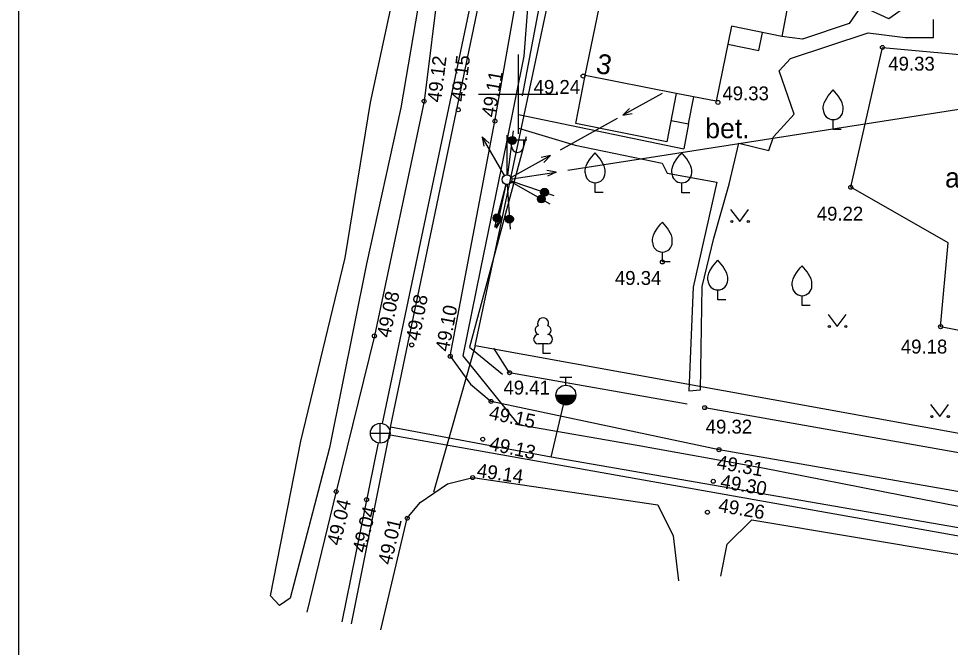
# Model space of a CAD drawing. Extents: x 640975 to 641069, y 6456235 to 6456369.
# Drawn here: x 640974.81 to 641021.78, y 6456272.11 to 6456303.8 of the extents above; entities that cross this region are included whole.
import ezdxf

# ---------------------------------------------------------------- set-up
doc = ezdxf.new("R2010")
doc.units = 0
for name, color, linetype in [('AED', 7, 'Continuous'), ('HALJASTUS', 7, 'Continuous'), ('HOONE', 7, 'Continuous'), ('KKAEV', 7, 'Continuous'), ('KORGUS', 7, 'Continuous'), ('KTRASS', 7, 'Continuous'), ('MPOHULIIN', 7, 'Continuous'), ('PIIR', 7, 'Continuous'), ('POST', 7, 'Continuous'), ('PUU', 7, 'Continuous'), ('SIOHULIIN', 7, 'Continuous'), ('SITRASS', 7, 'Continuous'), ('TEE', 7, 'Continuous'), ('VEEKOGU', 7, 'Continuous'), ('VKAEV', 7, 'Continuous'), ('VORK', 7, 'Continuous'), ('VORMISTUS', 7, 'Continuous'), ('VTRASS', 7, 'Continuous')]:
    doc.layers.add(name, color=color, linetype=linetype)

msp = doc.modelspace()

# ---------------------------------------------------------------- linework, layer by layer
at = {"layer": 'AED'}
msp.add_line((641027.364, 6456280.994), (641009.396, 6456284.195), dxfattribs=at)
msp.add_lwpolyline([(641008.506, 6456284.364), (640999.559, 6456285.957), (640998.759, 6456287.188)], dxfattribs=at)
at = {"layer": 'HALJASTUS'}
for p, q in [((641010.704, 6456294.183), (641011.167, 6456293.576)), ((641011.167, 6456293.576), (641011.613, 6456294.183)), ((641015.619, 6456288.89), (641016.082, 6456288.283)), ((641016.082, 6456288.283), (641016.528, 6456288.89)), ((641020.786, 6456284.353), (641021.249, 6456283.746)), ((641021.249, 6456283.746), (641021.695, 6456284.353))]:
    msp.add_line(p, q, dxfattribs=at)
for points in [[(641005.399, 6456310.637), (641002.228, 6456310.659), (641000.196, 6456299.904)], [(641000.391, 6456297.842), (640997.537, 6456287.245), (640999.205, 6456285.885)]]:
    msp.add_lwpolyline(points, dxfattribs=at)
msp.add_lwpolyline([(641018.358, 6456302.351), (641023.74, 6456301.858), (641023.597, 6456300.618), (641029.178, 6456299.797), (641027.437, 6456291.178), (641025.918, 6456287.364), (641021.289, 6456288.274), (641021.67, 6456292.506), (641016.763, 6456295.302)], close=True, dxfattribs=at)
for centre in [(641010.766, 6456293.576), (641011.595, 6456293.576), (641015.681, 6456288.283), (641016.51, 6456288.283), (641020.848, 6456283.746), (641021.677, 6456283.746)]:
    msp.add_circle(centre, 0.055, dxfattribs=at)
at = {"layer": 'HOONE'}
msp.add_line((641007.965, 6456300.037), (641003.378, 6456300.929), dxfattribs=at)
msp.add_lwpolyline([(641002.905, 6456298.51), (641003.378, 6456300.929), (641005.364, 6456310.614), (641011.955, 6456309.333), (641011.295, 6456306.06), (641013.797, 6456305.575), (641013.279, 6456302.909), (641010.75, 6456303.424), (641009.98, 6456299.645), (641007.965, 6456300.037), (641007.489, 6456297.593)], close=True, dxfattribs=at)
for points in [[(641010.567, 6456302.523), (641012.134, 6456302.203), (641012.318, 6456303.105)], [(641007.699, 6456298.672), (641008.583, 6456298.501), (641008.848, 6456299.865)]]:
    msp.add_lwpolyline(points, dxfattribs=at)
at = {"layer": 'KKAEV'}
for p, q in [((640993.043, 6456282.407), (640993.043, 6456283.407)), ((640992.543, 6456282.907), (640993.543, 6456282.907))]:
    msp.add_line(p, q, dxfattribs=at)
msp.add_circle((640993.043, 6456282.907), 0.5, dxfattribs=at)
at = {"layer": 'KORGUS'}
for centre in [(641018.358, 6456302.351), (641003.269, 6456300.907), (640995.252, 6456299.64), (641010.066, 6456299.579), (640996.977, 6456299.209), (640998.823, 6456298.638), (641016.763, 6456295.302), (641007.264, 6456291.538), (641021.289, 6456288.274), (640992.744, 6456287.809), (640994.626, 6456287.357), (640996.572, 6456286.784), (640999.559, 6456285.957), (640998.631, 6456284.51), (641009.396, 6456284.195), (640998.21, 6456282.606), (641010.118, 6456282.077), (640997.701, 6456280.671), (641009.827, 6456280.485), (640990.819, 6456279.965), (640992.351, 6456279.555), (641009.534, 6456278.925), (640994.4, 6456278.623)]:
    msp.add_circle(centre, 0.1, dxfattribs=at)
at = {"layer": 'KTRASS'}
for points in [[(640999.268, 6456312.555), (640993.146, 6456283.396)], [(640993.535, 6456282.82), (641026.169, 6456277.037)], [(640992.943, 6456282.417), (640991.102, 6456273.402)]]:
    msp.add_lwpolyline(points, dxfattribs=at)
at = {"layer": 'MPOHULIIN'}
for p, q in [((641002.495, 6456296.165), (641040.339, 6456302.076)), ((641007.463, 6456300.145), (641007.463, 6456300.145)), ((641007.245, 6456300.024), (641005.278, 6456298.932)), ((641005.278, 6456298.932), (641005.6, 6456299.281)), ((641004.981, 6456298.767), (641002.119, 6456297.179)), ((641005.278, 6456298.932), (641005.745, 6456299.019)), ((640998.172, 6456297.846), (640998.269, 6456297.38)), ((640998.172, 6456297.846), (640998.528, 6456297.53)), ((640999.306, 6456295.902), (640998.172, 6456297.846)), ((640999.651, 6456295.808), (641001.618, 6456296.9)), ((641001.618, 6456296.9), (641001.151, 6456296.812)), ((641001.618, 6456296.9), (641001.295, 6456296.551)), ((640999.679, 6456295.725), (641001.902, 6456296.072)), ((641001.902, 6456296.072), (641001.433, 6456296.151)), ((641001.902, 6456296.072), (641001.479, 6456295.856)), ((640999.379, 6456295.442), (640998.898, 6456293.244)), ((640999.432, 6456295.687), (640999.432, 6456295.687)), ((640999.432, 6456295.687), (640999.432, 6456295.687)), ((640999.432, 6456295.687), (640999.432, 6456295.687)), ((640999.432, 6456295.687), (640999.432, 6456295.687)), ((640998.898, 6456293.244), (640998.85, 6456293.717)), ((640998.898, 6456293.244), (640999.141, 6456293.653))]:
    msp.add_line(p, q, dxfattribs=at)
at = {"layer": 'PIIR'}
for p, q in [((640997.82, 6456287.31), (641003.87, 6456315.74)), ((640997.82, 6456287.31), (640995.73, 6456279.94)), ((641027.66, 6456281.91), (640997.82, 6456287.31))]:
    msp.add_line(p, q, dxfattribs=at)
at = {"layer": 'POST'}
for p, q in [((640999.432, 6456295.937), (640999.432, 6456297.937)), ((640999.432, 6456297.687), (641000.432, 6456297.687)), ((640999.659, 6456297.366), (640999.659, 6456297.687)), ((641000.272, 6456297.366), (641000.272, 6456297.687)), ((640999.432, 6456295.687), (640999.432, 6456295.687))]:
    msp.add_line(p, q, dxfattribs=at)
msp.add_circle((640999.432, 6456295.687), 0.25, dxfattribs=at)
msp.add_arc((640999.965, 6456297.366), 0.306, 180, 0, dxfattribs=at)
at = {"layer": 'PUU'}
for p, q in [((641015.875, 6456298.215), (641015.875, 6456298.715)), ((641016.275, 6456298.215), (641015.875, 6456298.215)), ((641003.874, 6456295.032), (641003.874, 6456295.532)), ((641008.24, 6456295.029), (641008.24, 6456295.529)), ((641004.274, 6456295.032), (641003.874, 6456295.032)), ((641008.64, 6456295.029), (641008.24, 6456295.029)), ((641007.264, 6456291.538), (641007.264, 6456292.038)), ((641007.664, 6456291.538), (641007.264, 6456291.538)), ((641010.058, 6456289.627), (641010.058, 6456290.127)), ((641014.305, 6456289.339), (641014.305, 6456289.839)), ((641010.458, 6456289.627), (641010.058, 6456289.627)), ((641014.705, 6456289.339), (641014.305, 6456289.339)), ((641001.49, 6456287.405), (641001.01, 6456287.405)), ((641001.25, 6456286.93), (641001.25, 6456287.405)), ((641001.63, 6456286.93), (641001.25, 6456286.93))]:
    msp.add_line(p, q, dxfattribs=at)
for points in [[(641015.375, 6456299.215), (641015.375, 6456299.365), (641015.385, 6456299.43), (641015.42, 6456299.56), (641015.48, 6456299.68), (641015.625, 6456299.915), (641015.785, 6456300.12), (641015.875, 6456300.215)], [(641016.375, 6456299.215), (641016.375, 6456299.365), (641016.365, 6456299.43), (641016.33, 6456299.56), (641016.27, 6456299.68), (641016.125, 6456299.915), (641015.965, 6456300.12), (641015.875, 6456300.215)], [(641003.374, 6456296.032), (641003.374, 6456296.182), (641003.384, 6456296.247), (641003.419, 6456296.377), (641003.479, 6456296.497), (641003.624, 6456296.732), (641003.784, 6456296.937), (641003.874, 6456297.032)], [(641004.374, 6456296.032), (641004.374, 6456296.182), (641004.364, 6456296.247), (641004.329, 6456296.377), (641004.269, 6456296.497), (641004.124, 6456296.732), (641003.964, 6456296.937), (641003.874, 6456297.032)], [(641007.74, 6456296.029), (641007.74, 6456296.179), (641007.75, 6456296.244), (641007.785, 6456296.374), (641007.845, 6456296.494), (641007.99, 6456296.729), (641008.15, 6456296.934), (641008.24, 6456297.029)], [(641008.74, 6456296.029), (641008.74, 6456296.179), (641008.73, 6456296.244), (641008.695, 6456296.374), (641008.635, 6456296.494), (641008.49, 6456296.729), (641008.33, 6456296.934), (641008.24, 6456297.029)], [(641006.764, 6456292.538), (641006.764, 6456292.688), (641006.774, 6456292.753), (641006.809, 6456292.883), (641006.869, 6456293.003), (641007.014, 6456293.238), (641007.174, 6456293.443), (641007.264, 6456293.538)], [(641007.764, 6456292.538), (641007.764, 6456292.688), (641007.754, 6456292.753), (641007.719, 6456292.883), (641007.659, 6456293.003), (641007.514, 6456293.238), (641007.354, 6456293.443), (641007.264, 6456293.538)], [(641009.558, 6456290.627), (641009.558, 6456290.777), (641009.568, 6456290.842), (641009.603, 6456290.972), (641009.663, 6456291.092), (641009.808, 6456291.327), (641009.968, 6456291.532), (641010.058, 6456291.627)], [(641010.558, 6456290.627), (641010.558, 6456290.777), (641010.548, 6456290.842), (641010.513, 6456290.972), (641010.453, 6456291.092), (641010.308, 6456291.327), (641010.148, 6456291.532), (641010.058, 6456291.627)], [(641013.805, 6456290.339), (641013.805, 6456290.489), (641013.815, 6456290.554), (641013.85, 6456290.684), (641013.91, 6456290.804), (641014.055, 6456291.039), (641014.215, 6456291.244), (641014.305, 6456291.339)], [(641014.805, 6456290.339), (641014.805, 6456290.489), (641014.795, 6456290.554), (641014.76, 6456290.684), (641014.7, 6456290.804), (641014.555, 6456291.039), (641014.395, 6456291.244), (641014.305, 6456291.339)]]:
    msp.add_lwpolyline(points, dxfattribs=at)
for centre, radius, start, end in [((641015.875, 6456299.215), 0.5, 180, 0), ((641003.874, 6456296.032), 0.5, 180, 0), ((641008.24, 6456296.029), 0.5, 180, 0), ((641007.264, 6456292.538), 0.5, 180, 0), ((641010.058, 6456290.627), 0.5, 180, 0), ((641014.305, 6456290.339), 0.5, 180, 0), ((641001.25, 6456288.45), 0.277, 332.5799, 207.4201), ((641001.013, 6456287.642), 0.238, 90.0016, 269.3953), ((641001.08, 6456288.102), 0.233, 109.0217, 253.1415), ((641001.421, 6456288.102), 0.233, 286.8508, 70.9859), ((641001.488, 6456287.642), 0.238, 270.6047, 89.9984)]:
    msp.add_arc(centre, radius, start, end, dxfattribs=at)
at = {"layer": 'SIOHULIIN'}
for p, q in [((640999.465, 6456295.934), (640999.759, 6456298.156)), ((640999.369, 6456295.445), (640998.799, 6456293.277)), ((640999.428, 6456295.696), (640999.428, 6456295.696)), ((640999.432, 6456295.687), (640999.432, 6456295.687)), ((640999.432, 6456295.687), (640999.432, 6456295.687)), ((640999.432, 6456295.687), (640999.432, 6456295.687)), ((640999.432, 6456295.687), (640999.432, 6456295.687)), ((640999.447, 6456295.437), (640999.584, 6456293.2)), ((640999.645, 6456295.572), (641001.595, 6456294.467)), ((640999.669, 6456295.607), (641001.794, 6456294.894))]:
    msp.add_line(p, q, dxfattribs=at)
for centre, radius in [((640999.694, 6456297.664), 0.199), ((640999.694, 6456297.664), 0.19), ((640999.694, 6456297.664), 0.18), ((640999.694, 6456297.664), 0.171), ((640999.694, 6456297.664), 0.162), ((640999.694, 6456297.664), 0.152), ((640999.694, 6456297.664), 0.143), ((640999.694, 6456297.664), 0.133), ((640999.694, 6456297.664), 0.124), ((640999.694, 6456297.664), 0.114), ((640999.694, 6456297.664), 0.105), ((640999.694, 6456297.664), 0.0953), ((640999.694, 6456297.664), 0.0858), ((640999.694, 6456297.664), 0.0763), ((640999.694, 6456297.664), 0.0669), ((640999.694, 6456297.664), 0.0574), ((640999.694, 6456297.664), 0.0479), ((640999.694, 6456297.664), 0.0385), ((640999.694, 6456297.664), 0.029), ((640999.694, 6456297.664), 0.0195), ((640999.694, 6456297.664), 0.0101), ((640999.694, 6456297.664), 0.00061), ((641001.323, 6456295.052), 0.199), ((641001.323, 6456295.052), 0.19), ((641001.323, 6456295.052), 0.18), ((641001.323, 6456295.052), 0.171), ((641001.323, 6456295.052), 0.162), ((641001.323, 6456295.052), 0.152), ((641001.323, 6456295.052), 0.143), ((641001.323, 6456295.052), 0.133), ((641001.323, 6456295.052), 0.124), ((641001.323, 6456295.052), 0.114), ((641001.323, 6456295.052), 0.105), ((641001.323, 6456295.052), 0.0953), ((641001.323, 6456295.052), 0.0858), ((641001.323, 6456295.052), 0.0763), ((641001.323, 6456295.052), 0.0669), ((641001.323, 6456295.052), 0.0574), ((641001.323, 6456295.052), 0.0479), ((641001.323, 6456295.052), 0.0385), ((641001.323, 6456295.052), 0.029), ((641001.323, 6456295.052), 0.0195), ((641001.323, 6456295.052), 0.0101), ((641001.323, 6456295.052), 0.00061), ((641001.163, 6456294.712), 0.199), ((641001.163, 6456294.712), 0.19), ((641001.163, 6456294.712), 0.18), ((641001.163, 6456294.712), 0.171), ((641001.163, 6456294.712), 0.162), ((641001.163, 6456294.712), 0.152), ((641001.163, 6456294.712), 0.143), ((641001.163, 6456294.712), 0.133), ((641001.163, 6456294.712), 0.124), ((641001.163, 6456294.712), 0.114), ((641001.163, 6456294.712), 0.105), ((641001.163, 6456294.712), 0.0953), ((641001.163, 6456294.712), 0.0858), ((641001.163, 6456294.712), 0.0763), ((641001.163, 6456294.712), 0.0669), ((641001.163, 6456294.712), 0.0574), ((641001.163, 6456294.712), 0.0479), ((641001.163, 6456294.712), 0.0385), ((641001.163, 6456294.712), 0.029), ((641001.163, 6456294.712), 0.0195), ((641001.163, 6456294.712), 0.0101), ((641001.163, 6456294.712), 0.00061), ((640998.926, 6456293.757), 0.199), ((640998.926, 6456293.757), 0.19), ((640998.926, 6456293.757), 0.18), ((640998.926, 6456293.757), 0.171), ((640998.926, 6456293.757), 0.162), ((640998.926, 6456293.757), 0.152), ((640998.926, 6456293.757), 0.143), ((640998.926, 6456293.757), 0.133), ((640998.926, 6456293.757), 0.124), ((640998.926, 6456293.757), 0.114), ((640998.926, 6456293.757), 0.105), ((640998.926, 6456293.757), 0.0953), ((640998.926, 6456293.757), 0.0858), ((640998.926, 6456293.757), 0.0763), ((640998.926, 6456293.757), 0.0669), ((640998.926, 6456293.757), 0.0574), ((640998.926, 6456293.757), 0.0479), ((640998.926, 6456293.757), 0.0385), ((640998.926, 6456293.757), 0.029), ((640998.926, 6456293.757), 0.0195), ((640998.926, 6456293.757), 0.0101), ((640998.926, 6456293.757), 0.00061), ((640999.554, 6456293.696), 0.199), ((640999.554, 6456293.696), 0.19), ((640999.554, 6456293.696), 0.18), ((640999.554, 6456293.696), 0.171), ((640999.554, 6456293.696), 0.162), ((640999.554, 6456293.696), 0.152), ((640999.554, 6456293.696), 0.143), ((640999.554, 6456293.696), 0.133), ((640999.554, 6456293.696), 0.124), ((640999.554, 6456293.696), 0.114), ((640999.554, 6456293.696), 0.105), ((640999.554, 6456293.696), 0.0953), ((640999.554, 6456293.696), 0.0858), ((640999.554, 6456293.696), 0.0763), ((640999.554, 6456293.696), 0.0669), ((640999.554, 6456293.696), 0.0574), ((640999.554, 6456293.696), 0.0479), ((640999.554, 6456293.696), 0.0385), ((640999.554, 6456293.696), 0.029), ((640999.554, 6456293.696), 0.0195), ((640999.554, 6456293.696), 0.0101), ((640999.554, 6456293.696), 0.00061)]:
    msp.add_circle(centre, radius, dxfattribs=at)
at = {"layer": 'SITRASS'}
msp.add_lwpolyline([(640995.627, 6456323.817), (640998.473, 6456318.47), (640999.378, 6456316.736), (641000.316, 6456312.953), (641000.563, 6456308.81), (641000.67, 6456307.007), (641000.286, 6456301.904), (640999.385, 6456297.486), (640998.101, 6456291.185), (640997.209, 6456286.811), (640998.885, 6456284.718), (640999.987, 6456283.341), (641005.995, 6456282.305), (641012.322, 6456281.156), (641019.336, 6456279.791), (641026.35, 6456278.426), (641031.951, 6456277.336)], dxfattribs=at)
at = {"layer": 'TEE'}
for p, q in [((641000.016, 6456298.977), (641008.341, 6456297.238)), ((641000.016, 6456298.277), (641002.866, 6456297.422)), ((641008.583, 6456298.501), (641008.341, 6456297.238))]:
    msp.add_line(p, q, dxfattribs=at)
for points in [[(640996.572, 6456286.784), (640998.823, 6456298.638), (641000.108, 6456305.988), (640999.96, 6456311.87), (640998.61, 6456316.15), (640995.049, 6456323.64)], [(640991.63, 6456321.142), (640994.958, 6456314.831), (640995.783, 6456310.514), (640996.01, 6456305.741), (640995.252, 6456299.64), (640992.744, 6456287.809), (640990.819, 6456279.965), (640989.339, 6456273.882)], [(641019.637, 6456304.473), (641018.681, 6456303.79), (641017.284, 6456304.432), (641016.673, 6456303.55), (641014.335, 6456302.775), (641013.279, 6456302.909)], [(641019.498, 6456302.845), (641020.933, 6456302.845), (641020.933, 6456303.764)], [(641008.605, 6456285.051), (641009.188, 6456285.097), (641009.267, 6456290.297), (641009.86, 6456292.745), (641010.636, 6456295.454), (641011.115, 6456297.525), (641012.631, 6456297.156), (641012.859, 6456297.846), (641013.911, 6456298.983), (641013.143, 6456301.164), (641013.719, 6456301.791), (641017.633, 6456303.089), (641019.498, 6456302.845)], [(641002.866, 6456297.422), (641007.259, 6456296.525), (641007.506, 6456296.01), (641010.009, 6456295.562), (641008.811, 6456290.267), (641008.605, 6456285.051)], [(640996.572, 6456286.784), (640997.584, 6456285.384), (640998.631, 6456284.51)], [(641034.997, 6456278.463), (641022.529, 6456279.901), (641010.118, 6456282.077), (640998.631, 6456284.51)], [(640993.07, 6456273), (640994.4, 6456278.623), (640995.055, 6456279.423), (640996.426, 6456280.358), (640997.701, 6456280.671), (641007.037, 6456279.293), (641007.815, 6456277.735), (641008.075, 6456275.46)], [(641010.212, 6456275.704), (641010.526, 6456277.312), (641011.778, 6456278.549), (641021.929, 6456276.85), (641034.307, 6456274.701)]]:
    msp.add_lwpolyline(points, dxfattribs=at)
at = {"layer": 'VEEKOGU'}
msp.add_lwpolyline([(640994.027, 6456306.45), (640994.66, 6456306.892), (640995.183, 6456305.825), (640994.087, 6456299.311), (640992.353, 6456291.446), (640990.482, 6456282.164), (640988.502, 6456274.593), (640987.971, 6456274.23), (640987.515, 6456274.717), (640989.036, 6456282.504), (640991.266, 6456291.745), (640992.546, 6456299.574)], close=True, dxfattribs=at)
at = {"layer": 'VKAEV'}
for p, q in [((641002.099, 6456285.727), (641002.699, 6456285.727)), ((641002.399, 6456285.327), (641002.399, 6456285.727)), ((641001.899, 6456284.827), (641002.899, 6456284.827))]:
    msp.add_line(p, q, dxfattribs=at)
msp.add_circle((641002.399, 6456284.827), 0.5, dxfattribs=at)
for radius in [0.475, 0.45, 0.425, 0.4, 0.375, 0.35, 0.325, 0.3, 0.275, 0.25, 0.225, 0.2, 0.175, 0.15, 0.125, 0.1, 0.075, 0.05]:
    msp.add_arc((641002.399, 6456284.827), radius, 180, 0, dxfattribs=at)
at = {"layer": 'VORK'}
for p, q in [((641000, 6456302), (641000, 6456298)), ((640998, 6456300), (641002, 6456300))]:
    msp.add_line(p, q, dxfattribs=at)
at = {"layer": 'VORMISTUS'}
msp.add_line((640974.813, 6456369.177), (640974.813, 6456235.483), dxfattribs=at)
at = {"layer": 'VTRASS'}
for p, q in [((640993.55, 6456283.206), (640999.859, 6456313.387)), ((641001.66, 6456281.7), (641002.284, 6456284.34)), ((640993.55, 6456283.206), (640991.575, 6456273.298)), ((641001.66, 6456281.7), (640993.55, 6456283.206)), ((641027.195, 6456277.271), (641001.66, 6456281.7))]:
    msp.add_line(p, q, dxfattribs=at)

# ---------------------------------------------------------------- texts
at = {"layer": 'HALJASTUS'}
msp.add_text('aiamaa', height=1, dxfattribs=at).set_placement((641021.513, 6456295.29))
at = {"layer": 'HOONE'}
msp.add_text('3', height=1, rotation=348.9935, dxfattribs=at).set_placement((641003.869, 6456301.083))
at = {"layer": 'KORGUS'}
for s, rotation, p in [('49.12', 82.919, (640996.102, 6456299.558)), ('49.15', 82.919, (640997.289, 6456299.594)), ('49.11', 80.0812, (640998.823, 6456298.796)), ('49.08', 78.0301, (640993.537, 6456287.685)), ('49.08', 79.248, (640995.012, 6456287.526)), ('49.10', 79.248, (640996.5, 6456286.988)), ('49.15', 348.0397, (640998.486, 6456283.628)), ('49.13', 348.0397, (640998.492, 6456282.068)), ('49.14', 351.6034, (640997.879, 6456280.706)), ('49.31', 350.0573, (641009.973, 6456281.127)), ('49.30', 350.0573, (641010.151, 6456280.158)), ('49.04', 76.3257, (640991.017, 6456277.208)), ('49.26', 350.4989, (641010.05, 6456278.952)), ('49.04', 76.3257, (640992.303, 6456276.842)), ('49.01', 76.6949, (640993.591, 6456276.235))]:
    msp.add_text(s, height=0.7, rotation=rotation, dxfattribs=at).set_placement(p)
for s, p in [('49.33', (641018.651, 6456301.183)), ('49.24', (641000.772, 6456300.009)), ('49.33', (641010.29, 6456299.685)), ('49.22', (641015.045, 6456293.621)), ('49.34', (641004.87, 6456290.382)), ('49.18', (641019.284, 6456286.924)), ('49.41', (640999.252, 6456284.856)), ('49.32', (641009.445, 6456282.89))]:
    msp.add_text(s, height=0.7, dxfattribs=at).set_placement(p)
at = {"layer": 'TEE'}
msp.add_text('bet.', height=1, dxfattribs=at).set_placement((641009.428, 6456297.775))

doc.saveas('drawing.dxf')
